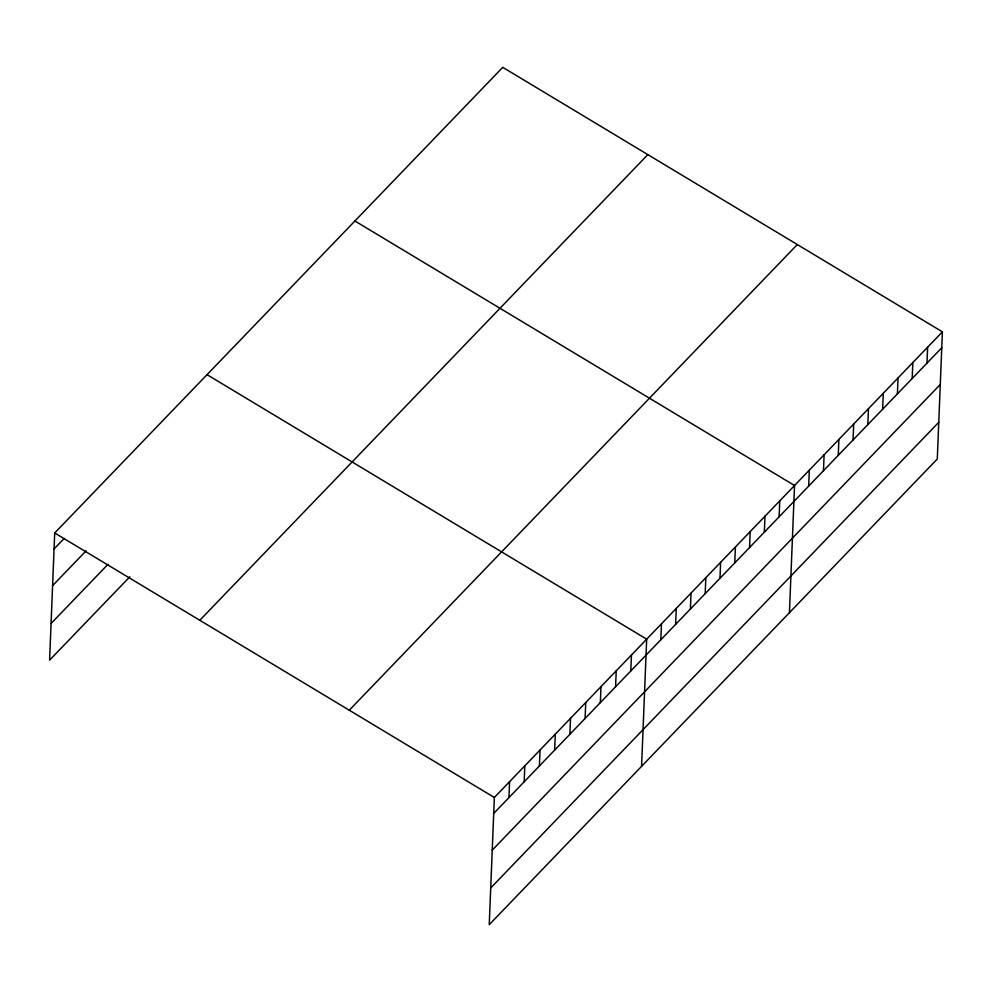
<?xml version="1.0" encoding="UTF-8"?>
<svg xmlns="http://www.w3.org/2000/svg" width="992" height="992" viewBox="0 0 992 992"><rect width="100%" height="100%" fill="white"/><g stroke="black" fill="none" stroke-linecap="round" stroke-linejoin="round"><path stroke-width="1.49" d="M942.4 331.836L494.351 797.494L489.242 924.668L937.291 459.011L942.4 331.836L502.758 67.332L54.709 532.989L49.6 660.164L129.828 576.786M508.946 797.618L509.578 781.659M524.173 781.783L524.818 765.836M539.412 765.96L540.045 750.002M554.64 750.126L555.284 734.167M569.879 734.291L570.512 718.332M585.106 718.456L585.751 702.497M600.346 702.621L600.978 686.662M615.573 686.786L616.218 670.84M630.813 670.964L631.458 655.005M641.576 766.345L646.685 639.17L207.043 374.666M660.833 639.753L661.466 623.807M675.614 624.39L676.259 608.431M690.407 609.026L691.04 593.067M705.188 593.662L705.833 577.704M719.969 578.286L720.614 562.34M734.762 562.923L735.394 546.964M749.543 547.559L750.188 531.6M764.336 532.196L764.968 516.237M779.117 516.82L779.762 500.873M789.434 612.672L794.542 485.497L354.9 220.993M808.691 486.092L809.323 470.134M823.472 470.716L824.116 454.77M838.265 455.353L838.897 439.394M853.046 439.989L853.69 424.03M867.826 424.626L868.471 408.667M882.62 409.25L883.252 393.303M897.4 393.886L898.045 377.927M912.194 378.522L912.826 362.564M926.974 363.159L927.619 347.2M54.064 548.948L64.22 538.396M52.588 585.652L86.106 550.82M51.076 623.472L107.942 564.361M199.789 620.285L647.838 154.616M349.271 710.21L797.32 244.54M493.706 813.452L941.755 347.783M492.23 850.156L940.28 384.487M490.718 887.964L938.767 422.307M54.709 532.989L494.351 797.494"/></g></svg>
